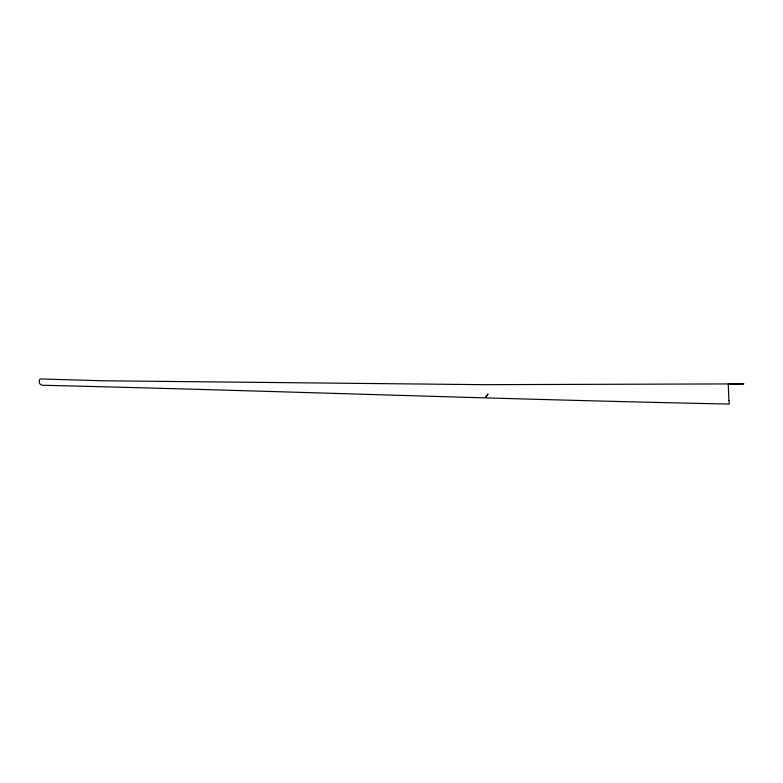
<?xml version="1.0" encoding="UTF-8"?>
<svg xmlns="http://www.w3.org/2000/svg" width="783" height="783" viewBox="0 0 783 783"><rect width="100%" height="100%" fill="white"/><g stroke="black" fill="none" stroke-linecap="round" stroke-linejoin="round"><path stroke-width="1.17" d="M728.904 400.319L729.316 404.057C500.366 399.35 271.525 390.727 42.595 385.256C39.238 385.099 38.279 381.243 40.09 378.943L103.15 380.783L483.405 384.668L743.85 383.876L728.259 384.052L728.904 400.319M487.907 394.113L485.597 397.47L487.907 394.113"/></g></svg>
